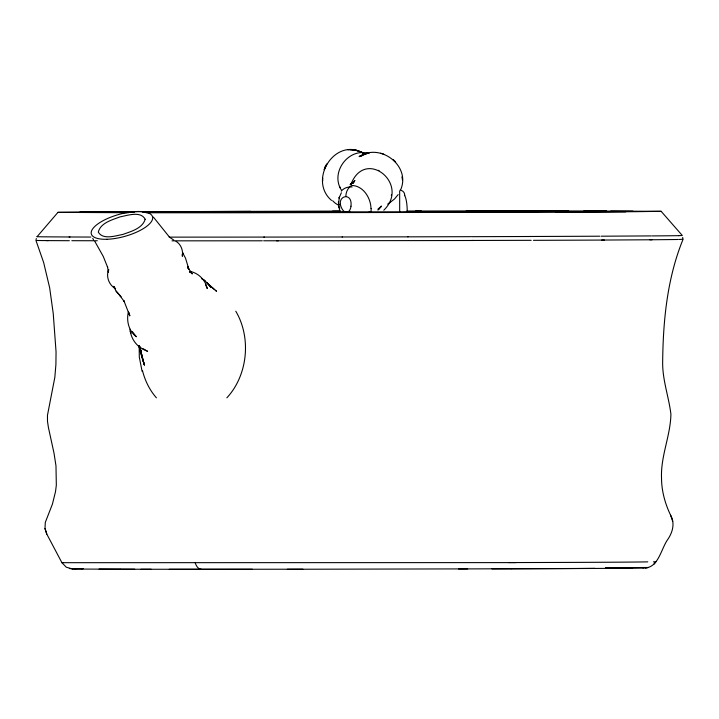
<?xml version="1.0" encoding="UTF-8"?>
<svg xmlns="http://www.w3.org/2000/svg" width="719" height="719" viewBox="0 0 719 719"><rect width="100%" height="100%" fill="white"/><g stroke="black" fill="none" stroke-linecap="round" stroke-linejoin="round"><path stroke-width="1.08" d="M139.171 345.884L139.306 357.082L142.092 371.372M399.683 211.835L399.665 191.011M350.962 206.209C352.903 191.002 335.117 195.775 341.777 208.366A12.493 6.75 -90 0 0 344.805 211.826L348.158 211.826M383.811 210.227C410.54 184.073 365.306 147.404 351.016 184.163M391.334 195.496L391.415 194.858M36.318 238.537L35.95 240.434L43.643 262.498L49.656 287.762L53.251 313.682L56.055 351.879L55.911 364.461L54.833 377.34L47.472 415.267L47.49 421.352L48.416 427.499L54.015 453.177L55.983 465.867L56.325 485.208L55.516 491.625L52.424 504.118L45.297 522.407L44.991 528.537L46.798 534.1L61.915 562.689L66.346 567.246L72.484 568.909M128.431 311.695C126.202 320.629 128.674 331.171 136.376 336.753L132.359 331.585M339.062 198.138L339.323 197.294L338.478 204.106M339.161 197.806L341.372 192.737M400.744 189.582C410.926 165.721 380.045 142.425 359.194 156.643L363.221 154.819M353.173 183.318L354.898 180.469L352.355 183.462L354.485 181.116L350.108 184.729L352.535 183.084L350.477 184.432M643.029 568.019C658.64 568.981 660.842 548.624 668.104 538.962C672.768 531.925 675.051 522.974 670.611 515.208C665.012 503.507 661.516 490.753 661.516 477.731C660.68 456.017 670.512 435.678 670.908 414.198C668.859 397.149 662.711 380.755 662.648 363.419C663.008 321.438 667.034 278.532 683.05 239.319L682.682 237.414M398.155 194.579L394.47 199.037L388.88 203.36M653.957 564.217L655.908 561.719L653.427 561.854M163.222 211.575L142.227 211.665A269.481 0.728 -0.1 0 0 81.786 212.006L57.96 212.348L37.091 236.686M378.679 209.319L381.394 206.101L377.951 210.11M380.791 206.829L381.196 206.362L378.005 209.166M378.401 208.923L379.165 208.348L378.401 208.923L378.787 208.636M387.694 204.106L389.824 202.749M365.342 153.983L367.661 153.291L359.257 156.535L362.718 155.439M645.401 567.92L648.412 567.489L618.951 567.651M363.446 153.219L361.082 151.961L363.607 153.327C335.27 136.268 307.678 179.93 331.513 200.403M583.756 211.035L661.138 211.314L682.313 235.508L678.475 235.643M661.138 211.314L637.313 211.665A269.481 0.728 -0.1 0 1 576.872 212.006L555.877 212.096M347.942 149.831L350.908 149.705M62.805 562.653L61.915 562.689L516.098 562.609M679.212 239.472L682.646 239.274M74.821 568.81L75.855 568.792M651.351 235.913L601.156 236.2M652.034 239.769L601.704 240.056M134.444 211.817L85.876 212.303L94.504 212.465M142.236 211.772L340.878 211.08M202.623 211.521L250.814 211.359M537.704 212.069L403.323 212.465M506.895 212.267L633.223 211.359L610.692 211.116M471.538 236.686L530.793 236.497M531.161 240.317L471.763 240.47M458.497 568.945L556.12 568.576A244.532 0.656 -0.1 0 0 594.955 568.37M491.913 568.855L511.065 568.792M406.918 211.044L421.298 210.955M332.564 211.17L340.132 211.152M399.836 211.835L400.465 211.835M479.384 212.348L242.051 212.761A329.356 0.881 -0.1 0 1 150.433 212.761L146.029 212.761M263.882 237.09L278.568 237.072M342.1 236.982L408.033 236.848M342.019 240.703L408.095 240.604M287.294 569.268L467.656 568.891M415.582 211.035L477.048 210.901A329.356 0.881 -0.1 0 1 568.666 210.901M80.097 211.835L134.417 211.835M142.748 211.835L625.773 211.835M263.639 240.784L278.352 240.775M302.879 569.214L169.253 569.304M606.638 210.955L549.307 210.991M343.044 211.835L344.599 211.835M348.347 211.835L349.892 211.835M369.153 211.835L369.701 211.835M128.476 212.743L57.96 212.348M140.888 569.277L169.163 569.259A298.861 0.8 -0.1 0 0 252.297 569.259M151.17 569.241L120.226 569.241M69.339 240.703L46.268 240.604M605.569 567.677L632.585 567.947L610.97 568.262A244.532 0.656 -0.1 0 1 605.74 568.298M134.705 569.214L81.66 569.08M120.127 569.178L99.024 569.089M69.986 236.982L46.969 236.848M69.357 568.504L72.574 568.927M369.117 153.578C348.634 147.036 329.976 172.398 341.372 190.032M189.924 271.369C198.534 273.022 205.472 280.068 207.279 288.607L205.481 284.517M380.63 153.219L383.748 154.118M362.115 152.464L355.599 150.19L350.459 149.687L356.049 150.271L355.599 150.19L359.662 151.421M378.491 170.313L379.012 170.556M189.403 271.872L190.616 272.483L189.771 272.025M173.773 240.056L169.172 236.991M201.509 278.756C204.016 278.406 213.903 290.889 209.975 286.135L210.874 287.51L206.973 282.819L216.536 291.267L215.251 290.242M190.912 272.699L192.35 273.93L188.108 267.989L188.944 269.499L185.529 258.175L182.572 252.675L183.219 253.492M139.135 346.585L142.946 349.263L147.647 351.348L142.838 348.535M175.966 241.296C181.089 244.334 183.309 250.589 182.356 256.315L182.222 254.113M212.527 287.986L214.226 289.38M140.232 347.484C134.291 343.305 130.597 336.402 130.04 329.212M211.422 287.079L213.04 288.418M121.169 296.866L119.399 294.961L124.423 301.746L123.911 300.758L129.762 315.776L129.186 313.205L129.672 315.749M338.433 206.443L339.853 208.115M153.381 217.075L169.369 236.991M116.127 291.168L120.172 295.788L116.127 291.168L113.638 286.423L114.132 287.366M94.863 241.449L103.221 256.359L107.661 267.351L107.428 266.506L108.389 272.231L108.668 269.436C105.756 276.608 108.946 285.012 115.615 288.804L113.566 286.387M404.473 195.352L404.671 195.667A6.022 5.33 -30.5 0 0 400.07 190.184M92.742 238.438L93.524 239.76M140.942 350.764L138.686 345.578L140.942 350.764L140.151 348.949M188.459 268.538L187.713 266.407L188.648 269.077L187.902 266.938M141.418 352.427L139.495 346.405L141.023 353.2L139.504 346.288M670.611 515.208L672.705 521.329M45 528.546L46.798 534.1M339.62 210.038L338.856 206.982M141.895 357.361L144.492 365.243L140.025 348.643L141.895 357.361L140.618 351.834M142.074 356.615L144.088 364.317L139.468 346.207M130.427 331.819L130.741 333.436L130.238 330.839M141.643 354.009L141.931 355.752M129.42 314.428L129.267 312.918M370.968 208.474C370.824 197.914 363.158 185.619 351.681 185.466A12.043 10.12 -86.6 0 0 345.848 196.26M466.173 210.991A298.861 0.8 -0.1 0 1 549.307 210.991M201.392 569.313A12.043 6.947 90 0 1 195.226 562.869M643.172 568.019A257.663 0.692 -0.1 0 1 511.173 568.792M647.756 561.854A268.439 0.962 0 0 1 508.576 562.564M75.63 568.792A257.672 0.692 -0.1 0 1 83.278 568.684M81.768 569.08A276.285 0.746 -0.1 0 1 74.74 568.81M678.853 235.643A293.28 0.746 -0.1 0 1 652.295 235.913M599.808 236.2A293.271 0.746 -0.1 0 1 529.696 236.488M470.729 236.677A315.776 0.854 -0.1 0 1 407.781 236.839M342.37 236.973A341.031 0.989 -0.1 0 1 279.251 237.063M264.421 237.081A351.708 1.034 -0.1 0 1 170.026 237.126M90.837 237.054A341.031 0.998 -0.1 0 1 69.096 236.982M46.304 236.848A315.749 0.908 -0.1 0 1 36.957 236.686M678.26 239.472A293.954 0.899 -0.1 0 1 649.76 239.769M604.436 240.056A293.936 0.899 -0.1 0 1 533.426 240.326M473.785 240.488A316.504 0.845 -0.1 0 1 408.716 240.622M341.291 240.721A341.831 0.782 -0.1 0 1 276.527 240.793M262.3 240.793A352.517 0.764 -0.1 0 1 172.012 240.829M97.317 240.748A341.831 0.746 -0.1 0 1 71.837 240.694M48.317 240.595A316.486 0.737 -0.1 0 1 36.858 240.47M338.02 204.879A27.106 22.019 -64.6 0 1 332.636 200.7M350.998 206.218A7.63 4.125 90 0 1 348.149 211.763M339.665 206.101A12.043 2.202 -6.9 0 1 340.42 203.917M341.273 191.146A24.572 16.546 50.1 0 1 352.121 186.958M371.148 208.537A18.856 12.403 69.9 0 1 370.941 211.799M404.698 195.451A17.696 4.575 -90 0 1 407.215 211.826M235.787 311.219A64.395 52.559 -85.6 0 1 226.862 397.823M156.409 397.823A64.395 52.559 -85.6 0 1 142.515 370.752M140.214 351.968A64.395 52.559 -85.6 0 1 140.241 350.036M322.579 177.899L322.579 181.089L322.579 177.899M145.175 219.277C142.416 228.516 130.975 231.455 122.877 234.43C115.462 235.769 103.033 240.146 98.287 232.147C100.498 222.827 112.182 219.879 120.064 216.868C127.542 215.466 140.771 210.739 145.175 219.277M338.514 201.608L338.451 202.722L338.514 201.608M325.41 166.583L324.152 169.711L326.75 164.013L325.204 167.033L325.41 166.583M204.25 280.392L203.72 280.033L205.032 280.949L204.25 280.392M395.603 162.054L393.059 159.519L395.603 162.054M340.213 187.758L339.961 187.183L340.213 187.758M139.414 347.322L138.695 345.533L139.414 347.322M402.325 177.548L402.254 176.577L402.487 179.894L402.325 177.548M106.897 239.274A31.789 11.351 -15.7 0 0 152.689 217.803A31.789 11.351 -15.7 0 0 106.187 219.133A31.789 11.351 -15.7 0 0 106.897 239.274"/></g></svg>
